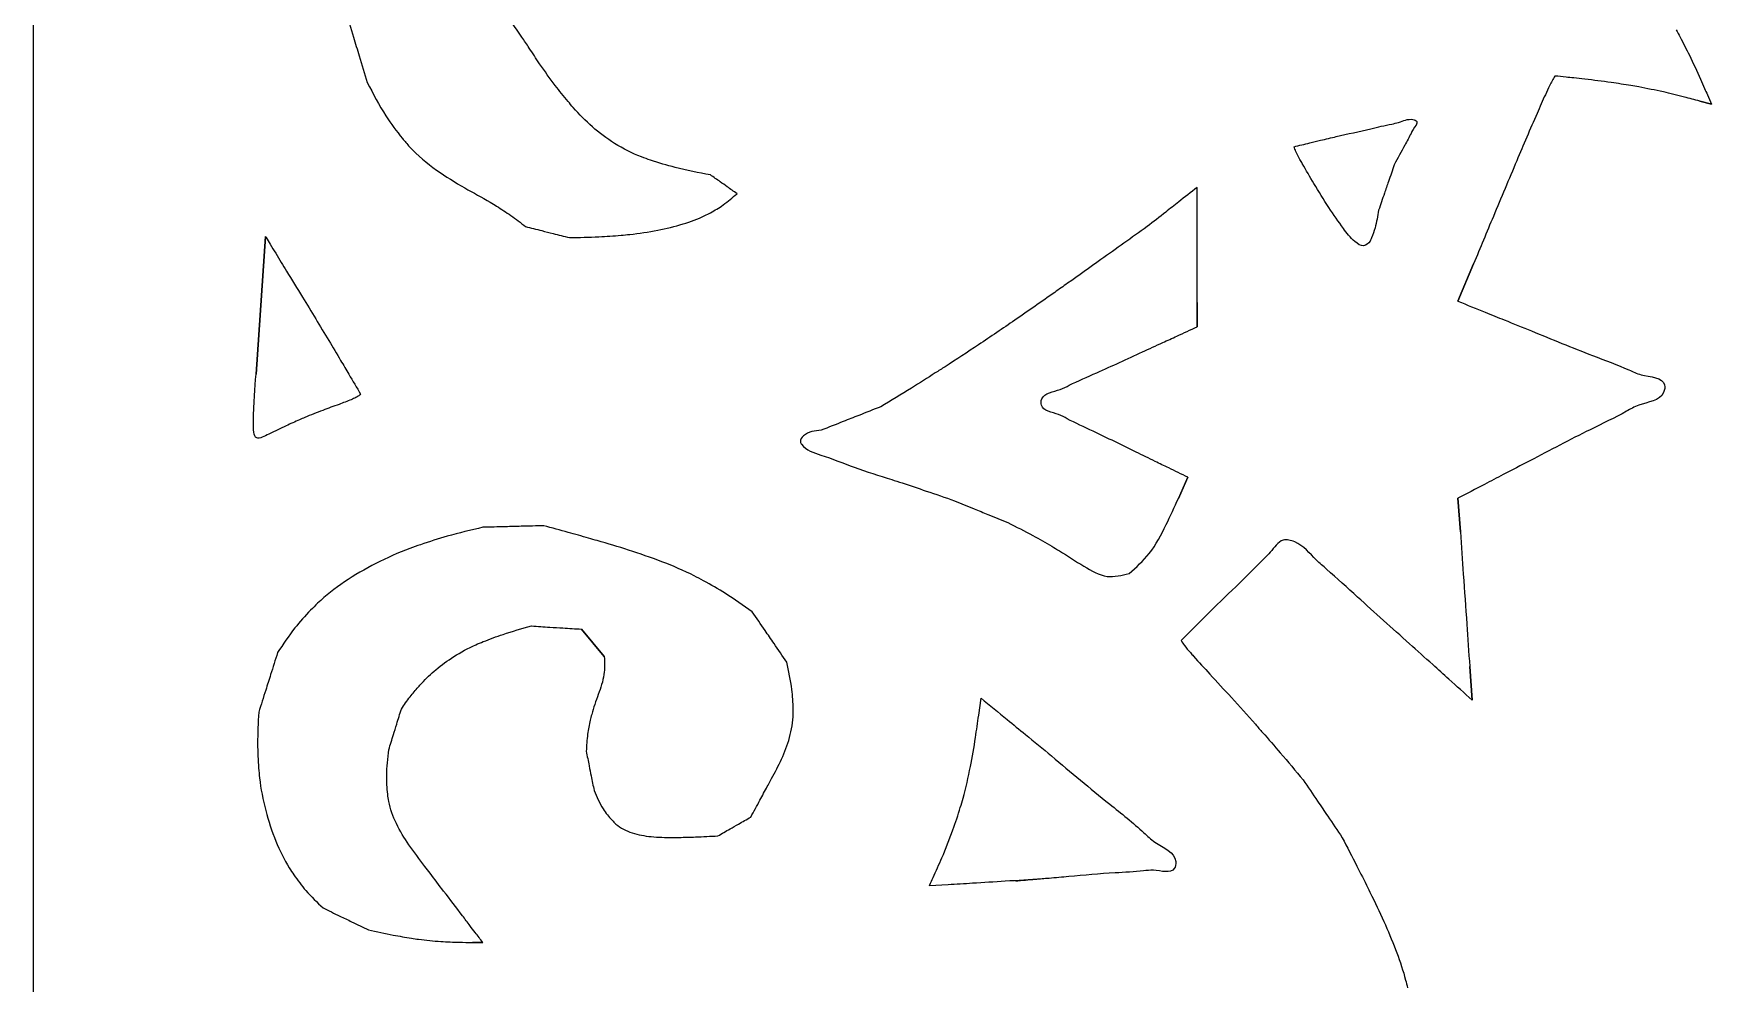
# Model space of a CAD drawing. Extents: x 0 to 339, y 0 to 248.
# Drawn here: x 241.9 to 296, y 41.9 to 72.5 of the extents above; entities that cross this region are included whole.
import ezdxf

# ---------------------------------------------------------------- set-up
doc = ezdxf.new("R2010")
doc.units = 0
doc.layers.add('layer_1', color=7, linetype='CONTINUOUS')

msp = doc.modelspace()

# ---------------------------------------------------------------- linework, layer by layer
at = {"layer": 'layer_1', "color": 1}
for p, q in [((241.904099, 37.700121), (241.902406, 135.376185)), ((295.993567, 70.24399), (295.615105, 70.344868)), ((295.615105, 70.344868), (295.993567, 70.24399)), ((295.993567, 70.24399), (295.993567, 70.24399)), ((284.12797, 66.23264), (284.12797, 66.23264)), ((284.12797, 66.23264), (284.12797, 66.23264)), ((284.12797, 66.23264), (284.12797, 66.23264)), ((249.074608, 61.535563), (249.377698, 65.980121)), ((249.377698, 65.980121), (249.074608, 61.535563)), ((288.327433, 65.099717), (287.823037, 63.889227)), ((287.823037, 63.889227), (288.327433, 65.099717)), ((288.327433, 65.099717), (288.327433, 65.099717)), ((279.416781, 63.063246), (279.416781, 63.846318)), ((279.416781, 63.846318), (279.416781, 63.063246)), ((279.416781, 63.063246), (279.416781, 63.063246)), ((249.074608, 61.535563), (249.074608, 61.535563)), ((278.810669, 57.532913), (279.113759, 58.214592)), ((279.113759, 58.214592), (278.810669, 57.532913)), ((278.810669, 57.532913), (278.810669, 57.532913)), ((287.823037, 57.534465), (287.898536, 56.450238)), ((287.898536, 56.450238), (287.823037, 57.534465)), ((287.823037, 57.534465), (287.823037, 57.534465)), ((277.219788, 55.108393), (277.219788, 55.108393)), ((277.219788, 55.108393), (277.219788, 55.108393)), ((277.219788, 55.108393), (277.219788, 55.108393)), ((259.567683, 53.315495), (260.299929, 52.431736)), ((260.299929, 52.431736), (259.567683, 53.315495)), ((259.567683, 53.315495), (259.567683, 53.315495)), ((288.201176, 52.112936), (288.276994, 51.028385)), ((288.276994, 51.028385), (288.201176, 52.112936)), ((288.201176, 52.112936), (288.201176, 52.112936)), ((272.37113, 50.537446), (272.44708, 51.093055)), ((271.386365, 45.070303), (270.780249, 45.032169)), ((256.057065, 43.213829), (256.385538, 43.213829)), ((256.385538, 43.213829), (256.057065, 43.213829)), ((256.057065, 43.213829), (256.057065, 43.213829))]:
    msp.add_line(p, q, dxfattribs=at)
for points in [[(251.953345, 73.265922), (252.040651, 72.979077), (252.127958, 72.692233), (252.215265, 72.405388)], [(257.643852, 72.40739), (257.529685, 72.574445), (257.411323, 72.738704), (257.307109, 72.912393)], [(294.858509, 72.639908), (294.900577, 72.562721), (294.941874, 72.485112), (294.982783, 72.4073)], [(252.215265, 72.405388), (252.27638, 72.204596), (252.337495, 72.003805), (252.398611, 71.803014)], [(257.879571, 72.05381), (257.801653, 72.172106), (257.72378, 72.290433), (257.643852, 72.40739)], [(258.216311, 71.548588), (258.102318, 71.715837), (257.990898, 71.884791), (257.879571, 72.05381)], [(294.982783, 72.4073), (295.084725, 72.213398), (295.18426, 72.018232), (295.28083, 71.821593)], [(252.398611, 71.803014), (252.485919, 71.516168), (252.573227, 71.229322), (252.660535, 70.942476)], [(258.722299, 70.84521), (258.546904, 71.074706), (258.378987, 71.30991), (258.216311, 71.548588)], [(295.28083, 71.821593), (295.405796, 71.567131), (295.525798, 71.310204), (295.640489, 71.050961)], [(252.660535, 70.942476), (252.849757, 70.577187), (253.038979, 70.211898), (253.261035, 69.866801)], [(290.950172, 71.151839), (290.891106, 71.047967), (290.832039, 70.944094), (290.777328, 70.838009)], [(291.304966, 71.114477), (291.186702, 71.126929), (291.068437, 71.139384), (290.950172, 71.151839)], [(291.553412, 71.088323), (291.470596, 71.097039), (291.387781, 71.105757), (291.304966, 71.114477)], [(291.908461, 71.050961), (291.790112, 71.063414), (291.671762, 71.075867), (291.553412, 71.088323)], [(292.762805, 70.940757), (292.478545, 70.981259), (292.193503, 71.01611), (291.908461, 71.050961)], [(293.398697, 70.841776), (293.187099, 70.877088), (292.97517, 70.9105), (292.762805, 70.940757)], [(295.640489, 71.050961), (295.684477, 70.951531), (295.727684, 70.851761), (295.771151, 70.752104)], [(259.132834, 70.332638), (258.992465, 70.500611), (258.855234, 70.671271), (258.722299, 70.84521)], [(259.302085, 70.134344), (259.244777, 70.199696), (259.188558, 70.265956), (259.132834, 70.332638)], [(290.777328, 70.838009), (290.67936, 70.648047), (290.59536, 70.450991), (290.509172, 70.255181)], [(293.64802, 70.798825), (293.565015, 70.813719), (293.481882, 70.827894), (293.398697, 70.841776)], [(294.443939, 70.636297), (294.179738, 70.695776), (293.914541, 70.751002), (293.64802, 70.798825)], [(295.122043, 70.473769), (294.896779, 70.531052), (294.670726, 70.585241), (294.443939, 70.636297)], [(295.615105, 70.344868), (295.450892, 70.388386), (295.286678, 70.431904), (295.122043, 70.473769)], [(295.771151, 70.752104), (295.801583, 70.68233), (295.832144, 70.612613), (295.86269, 70.542889)], [(295.86269, 70.542889), (295.906335, 70.443264), (295.949951, 70.343627), (295.993567, 70.24399)], [(253.261035, 69.866801), (253.423643, 69.614093), (253.603857, 69.372212), (253.794182, 69.139072)], [(259.916756, 69.514163), (259.698193, 69.706743), (259.494029, 69.915457), (259.302085, 70.134344)], [(285.908562, 69.654298), (286.059102, 69.699964), (286.199243, 69.781777), (286.372076, 69.746894)], [(290.369954, 69.94135), (290.146119, 69.436103), (289.931688, 68.926559), (289.717201, 68.417114)], [(290.509172, 70.255181), (290.463049, 70.150394), (290.4163, 70.045964), (290.369954, 69.94135)], [(260.632364, 68.978226), (260.379426, 69.136713), (260.140543, 69.31698), (259.916756, 69.514163)], [(283.90083, 69.200082), (284.273184, 69.282392), (284.645539, 69.364703), (285.016353, 69.452376)], [(285.016353, 69.452376), (285.238804, 69.504971), (285.460701, 69.559497), (285.685538, 69.603805)], [(285.685538, 69.603805), (285.760473, 69.618573), (285.835735, 69.632205), (285.908562, 69.654298)], [(286.308516, 69.300857), (286.249091, 69.177951), (286.176563, 69.049475), (286.106482, 68.922049)], [(286.375857, 69.427158), (286.346683, 69.382189), (286.328328, 69.341833), (286.308516, 69.300857)], [(286.372076, 69.746894), (286.421331, 69.736953), (286.473241, 69.717534), (286.493227, 69.688006)], [(286.493227, 69.688006), (286.535666, 69.625306), (286.434159, 69.517023), (286.375857, 69.427158)], [(253.794182, 69.139072), (253.868627, 69.047881), (253.944618, 68.958027), (254.024276, 68.871549)], [(254.024276, 68.871549), (254.283857, 68.589746), (254.582374, 68.343796), (254.895025, 68.120559)], [(261.49947, 68.543398), (261.197777, 68.659955), (260.906798, 68.806271), (260.632364, 68.978226)], [(282.537088, 68.871549), (282.705423, 68.912109), (282.873757, 68.95267), (283.042092, 68.993226)], [(282.594728, 68.71967), (282.573305, 68.769316), (282.555196, 68.820433), (282.537088, 68.871549)], [(282.728023, 68.463863), (282.681263, 68.547997), (282.632769, 68.631515), (282.594728, 68.71967)], [(283.042092, 68.993226), (283.159946, 69.02162), (283.2778, 69.050012), (283.395655, 69.078402)], [(283.395655, 69.078402), (283.564046, 69.118964), (283.732438, 69.159523), (283.90083, 69.200082)], [(286.106482, 68.922049), (285.989704, 68.709715), (285.879723, 68.500298), (285.769741, 68.29088)], [(261.795022, 68.437676), (261.695843, 68.47108), (261.597096, 68.505681), (261.49947, 68.543398)], [(262.584363, 68.202916), (262.318403, 68.270636), (262.055225, 68.350038), (261.795022, 68.437676)], [(263.721524, 67.962729), (263.340623, 68.035035), (262.959722, 68.107341), (262.584363, 68.202916)], [(282.802367, 68.328691), (282.777543, 68.373696), (282.753031, 68.418867), (282.728023, 68.463863)], [(283.179709, 67.681412), (283.050854, 67.89547), (282.92293, 68.110114), (282.802367, 68.328691)], [(285.769741, 68.29088), (285.707371, 68.110076), (285.645002, 67.929272), (285.582645, 67.748464)], [(289.717201, 68.417114), (289.465588, 67.819491), (289.213897, 67.222002), (288.963482, 66.623953)], [(254.895025, 68.120559), (255.187968, 67.911393), (255.493321, 67.722168), (255.804928, 67.543641)], [(264.039474, 67.738221), (263.933484, 67.813048), (263.827504, 67.887889), (263.721524, 67.962729)], [(264.262099, 67.581081), (264.187886, 67.633454), (264.113677, 67.685834), (264.039474, 67.738221)], [(283.658076, 66.913587), (283.492234, 67.165346), (283.335292, 67.422952), (283.179709, 67.681412)], [(285.582645, 67.748464), (285.538988, 67.621877), (285.495336, 67.495288), (285.451691, 67.368697)], [(255.804928, 67.543641), (256.077555, 67.387446), (256.35497, 67.239442), (256.625046, 67.07897)], [(256.625046, 67.07897), (256.693731, 67.03816), (256.761941, 66.996543), (256.829937, 66.954529)], [(264.132118, 66.993689), (264.288921, 67.104507), (264.434572, 67.230562), (264.580223, 67.356618)], [(264.580223, 67.356618), (264.474178, 67.431434), (264.368134, 67.50625), (264.262099, 67.581081)], [(278.818166, 67.090719), (278.678479, 66.981599), (278.538797, 66.872474), (278.399119, 66.763345)], [(279.416781, 67.55831), (279.21724, 67.40245), (279.017699, 67.246589), (278.818166, 67.090719)], [(279.416781, 67.43955), (279.416781, 67.479137), (279.416781, 67.518724), (279.416781, 67.55831)], [(279.416781, 67.113175), (279.416781, 67.221966), (279.416781, 67.330758), (279.416781, 67.43955)], [(279.416781, 66.927075), (279.416781, 66.989108), (279.416781, 67.051141), (279.416781, 67.113175)], [(285.451691, 67.368697), (285.389331, 67.187822), (285.326983, 67.006943), (285.264635, 66.826064)], [(256.829937, 66.954529), (256.984874, 66.858796), (257.138702, 66.761001), (257.287421, 66.656071)], [(257.287421, 66.656071), (257.449566, 66.541668), (257.605639, 66.418783), (257.761712, 66.295898)], [(262.843263, 66.380092), (263.083256, 66.453119), (263.320021, 66.53887), (263.544563, 66.649495)], [(263.544563, 66.649495), (263.604848, 66.679196), (263.664252, 66.71069), (263.723268, 66.743024)], [(263.723268, 66.743024), (263.863587, 66.819902), (264.001709, 66.901526), (264.132118, 66.993689)], [(278.399119, 66.763345), (278.199559, 66.607429), (278.000008, 66.451504), (277.800457, 66.295579)], [(279.416781, 65.976719), (279.416781, 66.293504), (279.416781, 66.61029), (279.416781, 66.927075)], [(284.12797, 66.23264), (283.968857, 66.457991), (283.809745, 66.683343), (283.658076, 66.913587)], [(285.264635, 66.826064), (285.232522, 66.633692), (285.200409, 66.44132), (285.147678, 66.253188)], [(288.963482, 66.623953), (288.750853, 66.116144), (288.539143, 65.60793), (288.327433, 65.099717)], [(257.761712, 66.295898), (257.936312, 66.252289), (258.110912, 66.20868), (258.285506, 66.165047)], [(258.285506, 66.165047), (258.407727, 66.134502), (258.529946, 66.103944), (258.652162, 66.073375)], [(258.652162, 66.073375), (258.826764, 66.029702), (259.00136, 65.986003), (259.175956, 65.942305)], [(260.129062, 65.968493), (260.366571, 65.979927), (260.603856, 65.996865), (260.840799, 66.017128)], [(260.840799, 66.017128), (260.93408, 66.025105), (261.027309, 66.033598), (261.12043, 66.043316)], [(261.12043, 66.043316), (261.423349, 66.074927), (261.725135, 66.119505), (262.024048, 66.178042)], [(262.024048, 66.178042), (262.30011, 66.232104), (262.573722, 66.298074), (262.843263, 66.380092)], [(277.800457, 66.295579), (277.303884, 65.939745), (276.807311, 65.583911), (276.309734, 65.229483)], [(284.502252, 65.810794), (284.347963, 65.945516), (284.237966, 66.089078), (284.12797, 66.23264)], [(285.147678, 66.253188), (285.116854, 66.143217), (285.078985, 66.034694), (285.036288, 65.93007)], [(249.377698, 65.980121), (249.38401, 65.969753), (249.390322, 65.959385), (249.396635, 65.949018)], [(249.396635, 65.949018), (249.440821, 65.876446), (249.485007, 65.803876), (249.529191, 65.731303)], [(249.529191, 65.731303), (249.649118, 65.534319), (249.769023, 65.337321), (249.888987, 65.140359)], [(259.175956, 65.942305), (259.493792, 65.947758), (259.811627, 65.95321), (260.129062, 65.968493)], [(279.416781, 64.83013), (279.416781, 65.212326), (279.416781, 65.594523), (279.416781, 65.976719)], [(284.780993, 65.67803), (284.684463, 65.665932), (284.58672, 65.737038), (284.502252, 65.810794)], [(284.986668, 65.828608), (284.939561, 65.754721), (284.86069, 65.688018), (284.780993, 65.67803)], [(285.036288, 65.93007), (285.022178, 65.895495), (285.007541, 65.861346), (284.986668, 65.828608)], [(249.888987, 65.140359), (249.945817, 65.047052), (250.002661, 64.953752), (250.059501, 64.860451)], [(276.309734, 65.229483), (275.95167, 64.97443), (275.593086, 64.720106), (275.234139, 64.466296)], [(250.059501, 64.860451), (250.230006, 64.580572), (250.400479, 64.300674), (250.570948, 64.020774)], [(275.234139, 64.466296), (275.096409, 64.368908), (274.958625, 64.271595), (274.820711, 64.174468)], [(279.416781, 63.846318), (279.416781, 64.174255), (279.416781, 64.502192), (279.416781, 64.83013)], [(250.570948, 64.020774), (250.855034, 63.554321), (251.139108, 63.087862), (251.423183, 62.621402)], [(274.820711, 64.174468), (274.393181, 63.873377), (273.964389, 63.574069), (273.533745, 63.277446)], [(287.823037, 63.889227), (288.115694, 63.770969), (288.40835, 63.65271), (288.700908, 63.53439)], [(288.700908, 63.53439), (288.905727, 63.451555), (289.110497, 63.368689), (289.315493, 63.285945)], [(273.533745, 63.277446), (273.147638, 63.0115), (272.760042, 62.747713), (272.370306, 62.487102)], [(278.303592, 62.554403), (278.45644, 62.624184), (278.609167, 62.694062), (278.76192, 62.763918)], [(278.76192, 62.763918), (278.980171, 62.863725), (279.198476, 62.963485), (279.416781, 63.063246)], [(289.315493, 63.285945), (289.608384, 63.167723), (289.901733, 63.049749), (290.193576, 62.930938)], [(290.193576, 62.930938), (290.847422, 62.664755), (291.493707, 62.394368), (292.16226, 62.139119)], [(251.423183, 62.621402), (251.549428, 62.407845), (251.675673, 62.194288), (251.801926, 61.980735)], [(272.370306, 62.487102), (272.010757, 62.246676), (271.649388, 62.008954), (271.285355, 61.775391)], [(276.175929, 61.581621), (276.673114, 61.801119), (277.158966, 62.029795), (277.648944, 62.255118)], [(277.648944, 62.255118), (277.866699, 62.355255), (278.085269, 62.45473), (278.303592, 62.554403)], [(251.801926, 61.980735), (251.890321, 61.831219), (251.97872, 61.681704), (252.067123, 61.532192)], [(271.285355, 61.775391), (271.181393, 61.708689), (271.077213, 61.642326), (270.972939, 61.576111)], [(292.16226, 62.139119), (292.560048, 61.987246), (292.965719, 61.840731), (293.335303, 61.672184)], [(293.335303, 61.672184), (293.457557, 61.616431), (293.575863, 61.558266), (293.723843, 61.519012)], [(248.989038, 59.982376), (248.999257, 60.637814), (249.036933, 61.086689), (249.074608, 61.535563)], [(252.067123, 61.532192), (252.193437, 61.318563), (252.31976, 61.104938), (252.446082, 60.891313)], [(270.972939, 61.576111), (270.71616, 61.413054), (270.458805, 61.250895), (270.200318, 61.090569)], [(274.997347, 61.042826), (275.105372, 61.079799), (275.197624, 61.129527), (275.292016, 61.177524)], [(275.292016, 61.177524), (275.57517, 61.321504), (275.87759, 61.44991), (276.175929, 61.581621)], [(293.723843, 61.519012), (294.016916, 61.441268), (294.426381, 61.437697), (294.483235, 61.191162)], [(294.483235, 61.191162), (294.500121, 61.117935), (294.4859, 61.023273), (294.452368, 60.947428)], [(252.14306, 60.714675), (252.014904, 60.658978), (251.882644, 60.611947), (251.750884, 60.564204)], [(252.221622, 60.749248), (252.195263, 60.737799), (252.169247, 60.726056), (252.14306, 60.714675)], [(252.367521, 60.823072), (252.3233, 60.791798), (252.271837, 60.771058), (252.221622, 60.749248)], [(252.446082, 60.891313), (252.420873, 60.867144), (252.395663, 60.842975), (252.367521, 60.823072)], [(270.200318, 61.090569), (269.8729, 60.887489), (269.543664, 60.687351), (269.214428, 60.487212)], [(274.393211, 60.534021), (274.373937, 60.597912), (274.379904, 60.679717), (274.406305, 60.743537)], [(274.406305, 60.743537), (274.489624, 60.944946), (274.776461, 60.967223), (274.997347, 61.042826)], [(294.452368, 60.947428), (294.329038, 60.668468), (293.944488, 60.644062), (293.64802, 60.535662)], [(250.473349, 60.065558), (250.328504, 60.002065), (250.181068, 59.935239), (250.043381, 59.871648)], [(250.646616, 60.140193), (250.588805, 60.115817), (250.531284, 60.090954), (250.473349, 60.065558)], [(251.228224, 60.370371), (251.03317, 60.296473), (250.838292, 60.221011), (250.646616, 60.140193)], [(251.750884, 60.564204), (251.576029, 60.500844), (251.402056, 60.436229), (251.228224, 60.370371)], [(268.503537, 60.206719), (268.337663, 60.141258), (268.171793, 60.075784), (268.005928, 60.010298)], [(269.214428, 60.487212), (268.977461, 60.393723), (268.740494, 60.300234), (268.503537, 60.206719)], [(274.946845, 60.234693), (274.735664, 60.311956), (274.450998, 60.342473), (274.393211, 60.534021)], [(275.22468, 60.100008), (275.136362, 60.147635), (275.050447, 60.196789), (274.946845, 60.234693)], [(276.058088, 59.69601), (275.776124, 59.828022), (275.489599, 59.957143), (275.22468, 60.100008)], [(293.254852, 60.340402), (292.878106, 60.130595), (292.477496, 59.942012), (292.082822, 59.747207)], [(293.64802, 60.535662), (293.503993, 60.483001), (293.380755, 60.410516), (293.254852, 60.340402)], [(249.097111, 59.481461), (248.985285, 59.528118), (248.985672, 59.766456), (248.989038, 59.982376)], [(249.491459, 59.603457), (249.350081, 59.530669), (249.18719, 59.443876), (249.097111, 59.481461)], [(250.043381, 59.871648), (249.864253, 59.788918), (249.701626, 59.711661), (249.491459, 59.603457)], [(266.727475, 59.544615), (266.669405, 59.493051), (266.616068, 59.425696), (266.625521, 59.359486)], [(267.295077, 59.729587), (267.09329, 59.709926), (266.891503, 59.690265), (266.727475, 59.544615)], [(268.005928, 60.010298), (267.768971, 59.916745), (267.532024, 59.823166), (267.295077, 59.729587)], [(277.446928, 59.022788), (276.985173, 59.248004), (276.527965, 59.47602), (276.058088, 59.69601)], [(292.082822, 59.747207), (291.426836, 59.423423), (290.787246, 59.082452), (290.143137, 58.744954)], [(266.625521, 59.359486), (266.629658, 59.33051), (266.645821, 59.301754), (266.663842, 59.275307)], [(266.663842, 59.275307), (266.801809, 59.072827), (267.048694, 59.005699), (267.282157, 58.930184)], [(278.064121, 58.723455), (277.858269, 58.823152), (277.65215, 58.922694), (277.446928, 59.022788)], [(267.282157, 58.930184), (267.660864, 58.807687), (268.004253, 58.66312), (268.360535, 58.534571)], [(268.360535, 58.534571), (268.754647, 58.392373), (269.164535, 58.269775), (269.568021, 58.139029)], [(278.496263, 58.513923), (278.352238, 58.583776), (278.208245, 58.653654), (278.064121, 58.723455)], [(279.113759, 58.214592), (278.907906, 58.314352), (278.702052, 58.414112), (278.496263, 58.513923)], [(290.143137, 58.744954), (289.857207, 58.595134), (289.570386, 58.445998), (289.283841, 58.296648)], [(269.568021, 58.139029), (269.679331, 58.10296), (269.790153, 58.06627), (269.901012, 58.02955)], [(269.901012, 58.02955), (270.161739, 57.943188), (270.422668, 57.856654), (270.682987, 57.768501)], [(288.682333, 57.982817), (288.395937, 57.833341), (288.109487, 57.683903), (287.823037, 57.534465)], [(289.283841, 58.296648), (289.083257, 58.192102), (288.882808, 58.08745), (288.682333, 57.982817)], [(270.682987, 57.768501), (270.985354, 57.66611), (271.286899, 57.561537), (271.588445, 57.456963)], [(271.588445, 57.456963), (271.800454, 57.369655), (272.012462, 57.282347), (272.224473, 57.195045)], [(278.41511, 56.68534), (278.551434, 56.967648), (278.681052, 57.25028), (278.810669, 57.532913)], [(272.224473, 57.195045), (272.372884, 57.133932), (272.521295, 57.072823), (272.669708, 57.011716)], [(272.669708, 57.011716), (272.88173, 56.92442), (273.093755, 56.83713), (273.305779, 56.749841)], [(255.238039, 56.309303), (254.948402, 56.227059), (254.661494, 56.134842), (254.376587, 56.037204)], [(256.385538, 56.598264), (256.001478, 56.507647), (255.617419, 56.41703), (255.238039, 56.309303)], [(257.115008, 56.617102), (256.871851, 56.61084), (256.628694, 56.604552), (256.385538, 56.598264)], [(257.625728, 56.630213), (257.455487, 56.625856), (257.285248, 56.621485), (257.115008, 56.617102)], [(258.355455, 56.648835), (258.112212, 56.642636), (257.868969, 56.636438), (257.625728, 56.630213)], [(259.137414, 56.434646), (258.877051, 56.507091), (258.616253, 56.577963), (258.355455, 56.648835)], [(259.795916, 56.248573), (259.576599, 56.311237), (259.357161, 56.373502), (259.137414, 56.434646)], [(273.305779, 56.749841), (273.578607, 56.614404), (273.851434, 56.478968), (274.119292, 56.334523)], [(274.119292, 56.334523), (274.32565, 56.223243), (274.529058, 56.106616), (274.730918, 55.986559)], [(277.868038, 55.753693), (278.091227, 56.033591), (278.257643, 56.359249), (278.41511, 56.68534)], [(287.898536, 56.450238), (287.930336, 55.995048), (287.962135, 55.539859), (287.993918, 55.084668)], [(254.037028, 55.916589), (253.660159, 55.77647), (253.291474, 55.613336), (252.933377, 55.430059)], [(254.376587, 56.037204), (254.262945, 55.998259), (254.149621, 55.958451), (254.037028, 55.916589)], [(260.072789, 56.169107), (259.980539, 56.195747), (259.888238, 56.222195), (259.795916, 56.248573)], [(261.086658, 55.863124), (260.750431, 55.970646), (260.411951, 56.071166), (260.072789, 56.169107)], [(262.156555, 55.489874), (261.803583, 55.625018), (261.44641, 55.748079), (261.086658, 55.863124)], [(274.730918, 55.986559), (274.811812, 55.938447), (274.892457, 55.889784), (274.972224, 55.840639)], [(274.972224, 55.840639), (275.236562, 55.677777), (275.491259, 55.509622), (275.762625, 55.342089)], [(277.219788, 55.108393), (277.449435, 55.31256), (277.679083, 55.516727), (277.868038, 55.753693)], [(281.770914, 55.79452), (281.710578, 55.724522), (281.647281, 55.664299), (281.584114, 55.603024)], [(282.184654, 56.182987), (282.013591, 56.135505), (281.898915, 55.943018), (281.770914, 55.79452)], [(282.559158, 56.128827), (282.437834, 56.181841), (282.298711, 56.214645), (282.184654, 56.182987)], [(283.258659, 55.542383), (283.040918, 55.755458), (282.851826, 56.000942), (282.559158, 56.128827)], [(252.933377, 55.430059), (252.586067, 55.252302), (252.248718, 55.055597), (251.925036, 54.837036)], [(263.20405, 55.032506), (262.864364, 55.204943), (262.512597, 55.353555), (262.156555, 55.489874)], [(275.762625, 55.342089), (276.000214, 55.195408), (276.250581, 55.049205), (276.513688, 55.017554)], [(281.584114, 55.603024), (281.39465, 55.41924), (281.20635, 55.226005), (281.016299, 55.036098)], [(283.588394, 55.246259), (283.476848, 55.343118), (283.364377, 55.43893), (283.258659, 55.542383)], [(284.584976, 54.350527), (284.254458, 54.650998), (283.925653, 54.953408), (283.588394, 55.246259)], [(251.925036, 54.837036), (251.618485, 54.630043), (251.324193, 54.403446), (251.056898, 54.148747)], [(263.49776, 54.877245), (263.400495, 54.930253), (263.302782, 54.982386), (263.20405, 55.032506)], [(264.206783, 54.463896), (263.975595, 54.610015), (263.738041, 54.746297), (263.49776, 54.877245)], [(276.513688, 55.017554), (276.742624, 54.990014), (276.981206, 55.049203), (277.219788, 55.108393)], [(281.016299, 55.036098), (280.699555, 54.719594), (280.377951, 54.412335), (280.056348, 54.105077)], [(287.993918, 55.084668), (288.031305, 54.54921), (288.068669, 54.013751), (288.106007, 53.47829)], [(251.056898, 54.148747), (250.981261, 54.076674), (250.907785, 54.002351), (250.835255, 53.927031)], [(265.07296, 53.871104), (264.787704, 54.074065), (264.502448, 54.277025), (264.206783, 54.463896)], [(280.056348, 54.105077), (279.913096, 53.961897), (279.769844, 53.818717), (279.626613, 53.675516)], [(286.259469, 52.844148), (285.700955, 53.345877), (285.140546, 53.845463), (284.584976, 54.350527)], [(250.835255, 53.927031), (250.657729, 53.742675), (250.485872, 53.552349), (250.327423, 53.351773)], [(265.484522, 53.272443), (265.347333, 53.471996), (265.210147, 53.67155), (265.07296, 53.871104)], [(279.626613, 53.675516), (279.526351, 53.575275), (279.4261, 53.475023), (279.325859, 53.374762)], [(250.327423, 53.351773), (250.126993, 53.098053), (249.948018, 52.82793), (249.769043, 52.557807)], [(256.398508, 52.9114), (256.609135, 52.996178), (256.82204, 53.075576), (257.037451, 53.147103)], [(257.037451, 53.147103), (257.338818, 53.247173), (257.645089, 53.331839), (257.951359, 53.416506)], [(257.951359, 53.416506), (258.150913, 53.404035), (258.350467, 53.391564), (258.55002, 53.379092)], [(258.55002, 53.379092), (258.689703, 53.370363), (258.829386, 53.361634), (258.969068, 53.352905)], [(258.969068, 53.352905), (259.168606, 53.340435), (259.368145, 53.327965), (259.567683, 53.315495)], [(265.772616, 52.853395), (265.676583, 52.993077), (265.580552, 53.13276), (265.484522, 53.272443)], [(279.325859, 53.374762), (279.182658, 53.231531), (279.039478, 53.088279), (278.896297, 52.945027)], [(288.106007, 53.47829), (288.137742, 53.023172), (288.169459, 52.568054), (288.201176, 52.112936)], [(249.769043, 52.557807), (249.694222, 52.320856), (249.619401, 52.083905), (249.544577, 51.846956)], [(255.448337, 52.42781), (255.675046, 52.572673), (255.912422, 52.701276), (256.158075, 52.810389)], [(256.158075, 52.810389), (256.237531, 52.845682), (256.317853, 52.878935), (256.398508, 52.9114)], [(266.184178, 52.25478), (266.04699, 52.454318), (265.909801, 52.653856), (265.772616, 52.853395)], [(278.896297, 52.945027), (278.930202, 52.893238), (278.964107, 52.841449), (279.000913, 52.791841)], [(279.000913, 52.791841), (279.060901, 52.710986), (279.128596, 52.635924), (279.195199, 52.560192)], [(279.195199, 52.560192), (279.230197, 52.520398), (279.264893, 52.480418), (279.299814, 52.440632)], [(287.006681, 52.171623), (286.757656, 52.395849), (286.508751, 52.620212), (286.259469, 52.844148)], [(254.416004, 51.573037), (254.558981, 51.726728), (254.712303, 51.871032), (254.873306, 52.005992)], [(254.873306, 52.005992), (255.055635, 52.158828), (255.247814, 52.299679), (255.448337, 52.42781)], [(260.299929, 52.431736), (260.308588, 52.236768), (260.317246, 52.0418), (260.290688, 51.85168)], [(266.348785, 51.369913), (266.311987, 51.667498), (266.248083, 51.961139), (266.184178, 52.25478)], [(279.299814, 52.440632), (279.470434, 52.24624), (279.64642, 52.056438), (279.821852, 51.866204)], [(287.529743, 51.700869), (287.355375, 51.857772), (287.180998, 52.014664), (287.006681, 52.171623)], [(249.544577, 51.846956), (249.492198, 51.681085), (249.439817, 51.515215), (249.387436, 51.349345)], [(254.041849, 51.135172), (254.124522, 51.242181), (254.212305, 51.345321), (254.301884, 51.446724)], [(254.301884, 51.446724), (254.339461, 51.489261), (254.377355, 51.531492), (254.416004, 51.573037)], [(260.290688, 51.85168), (260.260138, 51.632976), (260.182986, 51.420687), (260.107347, 51.210009)], [(279.821852, 51.866204), (280.054597, 51.613821), (280.286367, 51.360676), (280.51749, 51.106896)], [(288.276994, 51.028385), (288.027916, 51.252554), (287.778839, 51.476722), (287.529743, 51.700869)], [(249.387436, 51.349345), (249.312602, 51.11238), (249.237764, 50.875416), (249.162927, 50.638452)], [(253.759384, 50.739462), (253.851094, 50.873216), (253.942804, 51.00697), (254.041849, 51.135172)], [(260.107347, 51.210009), (260.030175, 50.995062), (259.954578, 50.781791), (259.895833, 50.562825)], [(266.389936, 50.732), (266.387382, 50.945218), (266.37492, 51.15856), (266.348785, 51.369913)], [(272.44708, 51.093055), (272.727648, 50.862374), (273.008216, 50.631692), (273.28877, 50.400995)], [(280.51749, 51.106896), (280.777197, 50.82173), (281.036089, 50.535763), (281.291574, 50.246793)], [(249.162927, 50.638452), (249.1432, 50.298038), (249.123473, 49.957625), (249.124774, 49.617022)], [(253.609698, 50.253078), (253.65959, 50.415207), (253.709487, 50.577334), (253.759384, 50.739462)], [(259.850039, 50.378526), (259.815606, 50.230312), (259.785427, 50.080969), (259.764991, 49.930426)], [(259.895833, 50.562825), (259.879449, 50.501753), (259.864375, 50.440237), (259.850039, 50.378526)], [(266.246831, 49.725528), (266.321825, 49.973144), (266.372792, 50.229287), (266.386194, 50.486939)], [(266.386194, 50.486939), (266.390438, 50.568519), (266.390915, 50.65025), (266.389936, 50.732)], [(272.268378, 49.821036), (272.305018, 50.05947), (272.338074, 50.298458), (272.37113, 50.537446)], [(273.28877, 50.400995), (273.485177, 50.239491), (273.681576, 50.077981), (273.87797, 49.916462)], [(253.355289, 49.426224), (253.405168, 49.588352), (253.455048, 49.75048), (253.504932, 49.912608)], [(253.504932, 49.912608), (253.539852, 50.026098), (253.574774, 50.139588), (253.609698, 50.253078)], [(259.764991, 49.930426), (259.740053, 49.746715), (259.729625, 49.561218), (259.719196, 49.375721)], [(272.103757, 48.880205), (272.165429, 49.192674), (272.220025, 49.506373), (272.268378, 49.821036)], [(273.87797, 49.916462), (274.158557, 49.6857), (274.439131, 49.454922), (274.719705, 49.224144)], [(281.291574, 50.246793), (281.368741, 50.159512), (281.445597, 50.071957), (281.522329, 49.984291)], [(281.522329, 49.984291), (281.714224, 49.765051), (281.905337, 49.545119), (282.094974, 49.323927)], [(249.124774, 49.617022), (249.125776, 49.354949), (249.139227, 49.092764), (249.159401, 48.831308)], [(253.287949, 48.590219), (253.290977, 48.869558), (253.323133, 49.147891), (253.355289, 49.426224)], [(259.719196, 49.375721), (259.750338, 49.219855), (259.781479, 49.063989), (259.812641, 48.908126)], [(265.978345, 49.042706), (266.083076, 49.263772), (266.175747, 49.490819), (266.246831, 49.725528)], [(274.719705, 49.224144), (275.339016, 48.705342), (275.958327, 48.18654), (276.5941, 47.673536)], [(282.094974, 49.323927), (282.341674, 49.036176), (282.585878, 48.746292), (282.830081, 48.456408)], [(249.159401, 48.831308), (249.167498, 48.726384), (249.176677, 48.621577), (249.188374, 48.517021)], [(259.812641, 48.908126), (259.834459, 48.798994), (259.856288, 48.689863), (259.878126, 48.580734)], [(265.653629, 48.416012), (265.765684, 48.622913), (265.877595, 48.830042), (265.978345, 49.042706)], [(271.866024, 47.860725), (271.960066, 48.196739), (272.036162, 48.537733), (272.103757, 48.880205)], [(249.188374, 48.517021), (249.227988, 48.162928), (249.296484, 47.811716), (249.386696, 47.466687)], [(253.321619, 47.9898), (253.298582, 48.189125), (253.285778, 48.389931), (253.287949, 48.590219)], [(259.878126, 48.580734), (259.909332, 48.424794), (259.940558, 48.268858), (259.971783, 48.112921)], [(265.32077, 47.80251), (265.399717, 47.947726), (265.478554, 48.093005), (265.55733, 48.238305)], [(265.55733, 48.238305), (265.589441, 48.297532), (265.621541, 48.356762), (265.653629, 48.416012)], [(282.830081, 48.456408), (282.985705, 48.226054), (283.141329, 47.9957), (283.296963, 47.765352)], [(253.355289, 47.759715), (253.340965, 47.83587), (253.330527, 47.912724), (253.321619, 47.9898)], [(253.600344, 47.042268), (253.489999, 47.27056), (253.40199, 47.511424), (253.355289, 47.759715)], [(259.971783, 48.112921), (260.060495, 47.9087), (260.149207, 47.704479), (260.267342, 47.517375)], [(265.022453, 47.254609), (265.121949, 47.43721), (265.221446, 47.61981), (265.32077, 47.80251)], [(271.779093, 47.565147), (271.809114, 47.66337), (271.838346, 47.761832), (271.866024, 47.860725)], [(276.5941, 47.673536), (276.969218, 47.370854), (277.350068, 47.07019), (277.69394, 46.751338)], [(283.296963, 47.765352), (283.405927, 47.604077), (283.514897, 47.442805), (283.623872, 47.281536)], [(249.386696, 47.466687), (249.474575, 47.130588), (249.583061, 46.800355), (249.713899, 46.478207)], [(260.267342, 47.517375), (260.349634, 47.387041), (260.446203, 47.265011), (260.551693, 47.151817)], [(260.551693, 47.151817), (260.592213, 47.108338), (260.634048, 47.066162), (260.678906, 47.027469)], [(264.629468, 47.030101), (264.760459, 47.104943), (264.891456, 47.179776), (265.022453, 47.254609)], [(271.540678, 46.843046), (271.626089, 47.081729), (271.704994, 47.322713), (271.779093, 47.565147)], [(283.623872, 47.281536), (283.779579, 47.051108), (283.935297, 46.820687), (284.091014, 46.590265)], [(254.002555, 46.364171), (253.853997, 46.581052), (253.715093, 46.804863), (253.600344, 47.042268)], [(260.678906, 47.027469), (260.826971, 46.899752), (261.007958, 46.809978), (261.195152, 46.747691)], [(261.195152, 46.747691), (261.395751, 46.680943), (261.603477, 46.645759), (261.812335, 46.625121)], [(261.812335, 46.625121), (262.039745, 46.60265), (262.268496, 46.597424), (262.496927, 46.59799)], [(262.496927, 46.59799), (262.56741, 46.598165), (262.637862, 46.598891), (262.708317, 46.59986)], [(262.708317, 46.59986), (262.88731, 46.602324), (263.066321, 46.606362), (263.245222, 46.612955)], [(263.245222, 46.612955), (263.484192, 46.621762), (263.722965, 46.63513), (263.961738, 46.648497)], [(263.961738, 46.648497), (264.092646, 46.723322), (264.223554, 46.798146), (264.354468, 46.872961)], [(264.354468, 46.872961), (264.446132, 46.925345), (264.537798, 46.977725), (264.629468, 47.030101)], [(271.184349, 45.941375), (271.312311, 46.238164), (271.431783, 46.538736), (271.540678, 46.843046)], [(277.69394, 46.751338), (277.806806, 46.646684), (277.915689, 46.540072), (278.05304, 46.446414)], [(284.091014, 46.590265), (284.249484, 46.285319), (284.407953, 45.980374), (284.563635, 45.674003)], [(249.713899, 46.478207), (249.835493, 46.178819), (249.976392, 45.886415), (250.147692, 45.613225)], [(254.517014, 45.663728), (254.341801, 45.894452), (254.166312, 46.125101), (254.002555, 46.364171)], [(278.05304, 46.446414), (278.321223, 46.263542), (278.697939, 46.13006), (278.724632, 45.817873)], [(250.147692, 45.613225), (250.194777, 45.538135), (250.244158, 45.464496), (250.294598, 45.391498)], [(254.685368, 45.442), (254.629241, 45.5159), (254.573142, 45.589818), (254.517014, 45.663728)], [(255.123034, 44.866658), (254.977025, 45.05835), (254.831105, 45.250113), (254.685368, 45.442)], [(270.899982, 45.301563), (270.995101, 45.514687), (271.091939, 45.727044), (271.184349, 45.941375)], [(276.767935, 45.454953), (276.264214, 45.425106), (275.769764, 45.380151), (275.275314, 45.335195)], [(277.688261, 45.518567), (277.392114, 45.485996), (277.078265, 45.473342), (276.767935, 45.454953)], [(278.002536, 45.537275), (277.888333, 45.543119), (277.789328, 45.529683), (277.688261, 45.518567)], [(278.677855, 45.593394), (278.564569, 45.422795), (278.248348, 45.524695), (278.002536, 45.537275)], [(278.724632, 45.817873), (278.731286, 45.74005), (278.716188, 45.651122), (278.677855, 45.593394)], [(284.563635, 45.674003), (284.68145, 45.442152), (284.797669, 45.209484), (284.912946, 44.976362)], [(250.294598, 45.391498), (250.415852, 45.216021), (250.543227, 45.04425), (250.682874, 44.88351)], [(270.780249, 45.032169), (270.785238, 45.043393), (270.790228, 45.054618), (270.795215, 45.065843)], [(270.795215, 45.065843), (270.830128, 45.144421), (270.864938, 45.223044), (270.899982, 45.301563)], [(272.171984, 45.119318), (271.910111, 45.102976), (271.648238, 45.08664), (271.386365, 45.070303)], [(273.226918, 45.185194), (272.875275, 45.163214), (272.523629, 45.141261), (272.171984, 45.119318)], [(274.416615, 45.259632), (274.02005, 45.234808), (273.623485, 45.209983), (273.226918, 45.185194)], [(274.194008, 45.239927), (273.981997, 45.2212), (273.769988, 45.202441), (273.557979, 45.183682)], [(274.639243, 45.279208), (274.49083, 45.26613), (274.342419, 45.253036), (274.194008, 45.239927)], [(275.275314, 45.335195), (275.063289, 45.316543), (274.851265, 45.297892), (274.639243, 45.279208)], [(284.912946, 44.976362), (284.958611, 44.884015), (285.004128, 44.791595), (285.049303, 44.699002)], [(250.682874, 44.88351), (250.854218, 44.686285), (251.044036, 44.505666), (251.233854, 44.325047)], [(255.728919, 44.072464), (255.526727, 44.33702), (255.324795, 44.60177), (255.123034, 44.866658)], [(285.049303, 44.699002), (285.198384, 44.393439), (285.343738, 44.085986), (285.48167, 43.775239)], [(251.233854, 44.325047), (251.414658, 44.237736), (251.595462, 44.150426), (251.776271, 44.063126)], [(251.776271, 44.063126), (251.902857, 44.002006), (252.029446, 43.940891), (252.156037, 43.879781)], [(252.156037, 43.879781), (252.336911, 43.792468), (252.51779, 43.705164), (252.698669, 43.617861)], [(255.972002, 43.754559), (255.890966, 43.860522), (255.809922, 43.966477), (255.728919, 44.072464)], [(252.698669, 43.617861), (252.965062, 43.559235), (253.231454, 43.500609), (253.499332, 43.449514)], [(253.499332, 43.449514), (253.694483, 43.41229), (253.890423, 43.379063), (254.086754, 43.348504)], [(254.086754, 43.348504), (254.162748, 43.336676), (254.2388, 43.325248), (254.314993, 43.314835)], [(254.314993, 43.314835), (254.552439, 43.282384), (254.791256, 43.259798), (255.030444, 43.243756)], [(256.142237, 43.531949), (256.085491, 43.606152), (256.028749, 43.680357), (255.972002, 43.754559)], [(256.385538, 43.213829), (256.304435, 43.319867), (256.223333, 43.425906), (256.142237, 43.531949)], [(285.48167, 43.775239), (285.613449, 43.478356), (285.738453, 43.178466), (285.852267, 42.874024)], [(255.030444, 43.243756), (255.229408, 43.230413), (255.428629, 43.221598), (255.627936, 43.21757)], [(255.627936, 43.21757), (255.77095, 43.214679), (255.914007, 43.214254), (256.057065, 43.213829)], [(285.852267, 42.874024), (285.959412, 42.587423), (286.056642, 42.296787), (286.133208, 42.000768)], [(286.133208, 42.000768), (286.154858, 41.917063), (286.174856, 41.832927), (286.193964, 41.748589)]]:
    msp.add_open_spline(points, degree=3, dxfattribs=at)

doc.saveas('drawing.dxf')
